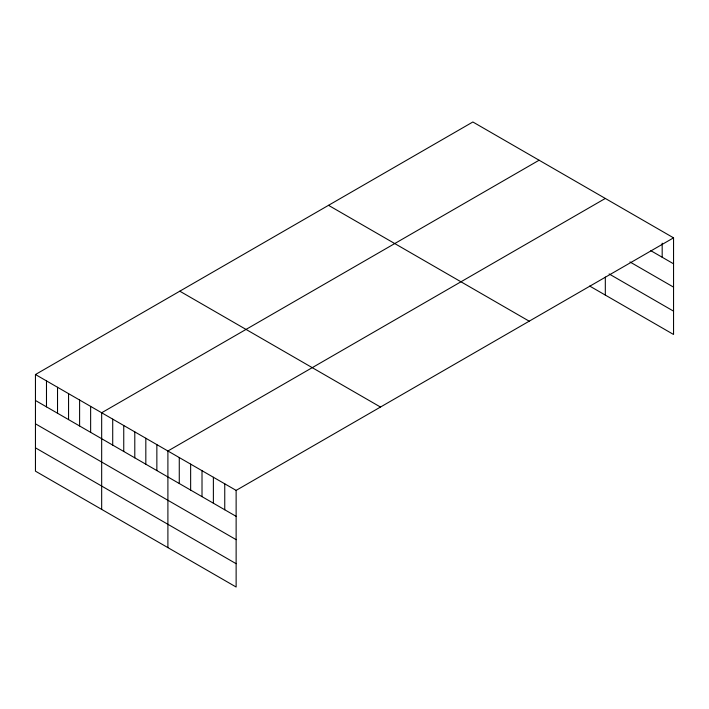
<?xml version="1.0" encoding="UTF-8"?>
<svg xmlns="http://www.w3.org/2000/svg" width="709" height="709" viewBox="0 0 709 709"><rect width="100%" height="100%" fill="white"/><g stroke="black" fill="none" stroke-linecap="round" stroke-linejoin="round"><path stroke-width="1.06" d="M673.55 237.843L236.132 490.389L236.132 587.017L35.45 471.157L35.45 374.529L472.868 121.983L673.55 237.843L673.55 334.471L589.684 286.055M539.097 160.216L101.671 412.762L101.671 509.39M605.318 198.449L167.9 450.995L167.9 547.623M650.809 250.676L673.55 263.801M629.955 261.958L673.55 287.127M609.111 273.949L673.55 311.154M328.524 205.326L529.198 321.186M179.802 291.186L380.476 407.046M35.45 374.529L236.132 490.389M35.45 400.488L236.132 516.347M35.45 423.805L236.132 539.664M35.45 447.831L236.132 563.699M662.179 243.178L662.179 257.243M605.318 277.059L605.318 295.086M224.753 483.822L224.753 509.78M213.382 477.254L213.382 503.213M202.012 470.687L202.012 496.654M190.641 464.129L190.641 490.087M179.271 457.562L179.271 483.52M156.857 444.623L156.857 470.581M145.824 438.251L145.824 464.209M134.79 431.878L134.79 457.837M123.747 425.506L123.747 451.465M112.713 419.134L112.713 445.092M90.637 406.39L90.637 432.348M79.603 400.018L79.603 425.976M68.56 393.646L68.56 419.604M57.526 387.274L57.526 413.232M46.484 380.901L46.484 406.86"/></g></svg>
